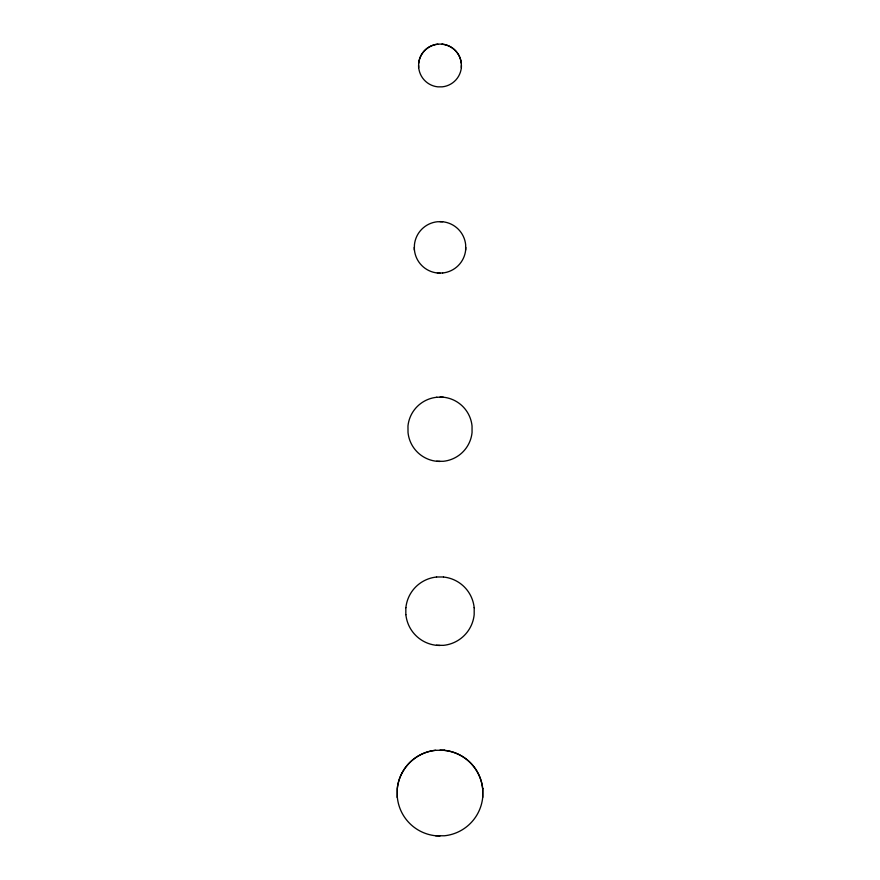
<?xml version="1.0" encoding="UTF-8"?>
<svg xmlns="http://www.w3.org/2000/svg" width="880" height="880" viewBox="0 0 880 880"><rect width="100%" height="100%" fill="white"/><g stroke="black" fill="none" stroke-linecap="round" stroke-linejoin="round"><path stroke-width="1.32" d="M442.123 44.121A21.417 21.417 0 0 1 461.274 63.272L461.351 67.661A21.428 21.428 0 0 1 442.2 86.845L437.8 86.845A21.428 21.428 0 0 1 418.704 67.661L418.649 63.272A21.417 21.417 0 0 1 437.8 44.121L442.2 44.11M405.834 607.64L405.834 614.647M461.351 67.661L461.461 65.461M465.63 250.008L465.663 244.739A25.74 25.74 0 0 0 442.651 221.76L440 221.606M465.795 247.379L465.663 250.008A25.74 25.74 0 0 1 442.64 272.987M397.342 797.401A42.9 42.9 0 0 0 435.655 835.758L444.389 835.78A42.9 42.9 0 0 0 482.702 797.401L482.735 788.623M482.735 797.401L482.735 788.634M442.64 273.009L437.371 272.987A25.74 25.74 0 0 1 414.436 250.008L414.238 247.379M436.711 397.221L443.289 397.199A32.175 32.175 0 0 1 472.043 426.019L472.054 432.553A32.175 32.175 0 0 1 443.289 461.296L436.711 461.307L440 461.45M436.491 576.983L443.509 576.983M440 645.491L436.491 645.315L443.509 645.348A34.331 34.331 0 0 0 474.177 614.658L474.199 607.629M402.27 772.596A43.01 43.01 0 0 1 435.611 750.299L444.389 750.277L440 750.09M442.64 221.716L437.371 221.749A25.74 25.74 0 0 0 414.436 244.761L414.337 250.008M437.36 273.009L440 273.141M440 397.056L443.289 397.221M435.611 835.747L440 835.967M418.539 65.461L418.649 67.661M436.766 461.296A32.175 32.175 0 0 1 408.023 432.542L407.968 425.964A32.175 32.175 0 0 1 436.766 397.276M436.546 645.326A34.331 34.331 0 0 1 405.878 614.658M405.878 607.695A34.331 34.331 0 0 1 436.546 577.027M443.509 577.027A34.331 34.331 0 0 1 474.177 607.695M418.704 63.316A21.428 21.428 0 0 1 437.855 44.22M442.178 44.22A21.428 21.428 0 0 1 461.329 63.316M435.611 750.299A42.889 42.889 0 0 0 397.298 788.623L397.265 797.412L397.265 788.634A42.581 42.581 0 0 1 402.237 772.585M444.312 750.299A42.889 42.889 0 0 1 482.625 788.623M444.389 750.42A42.9 42.9 0 0 1 482.691 788.678"/></g></svg>
